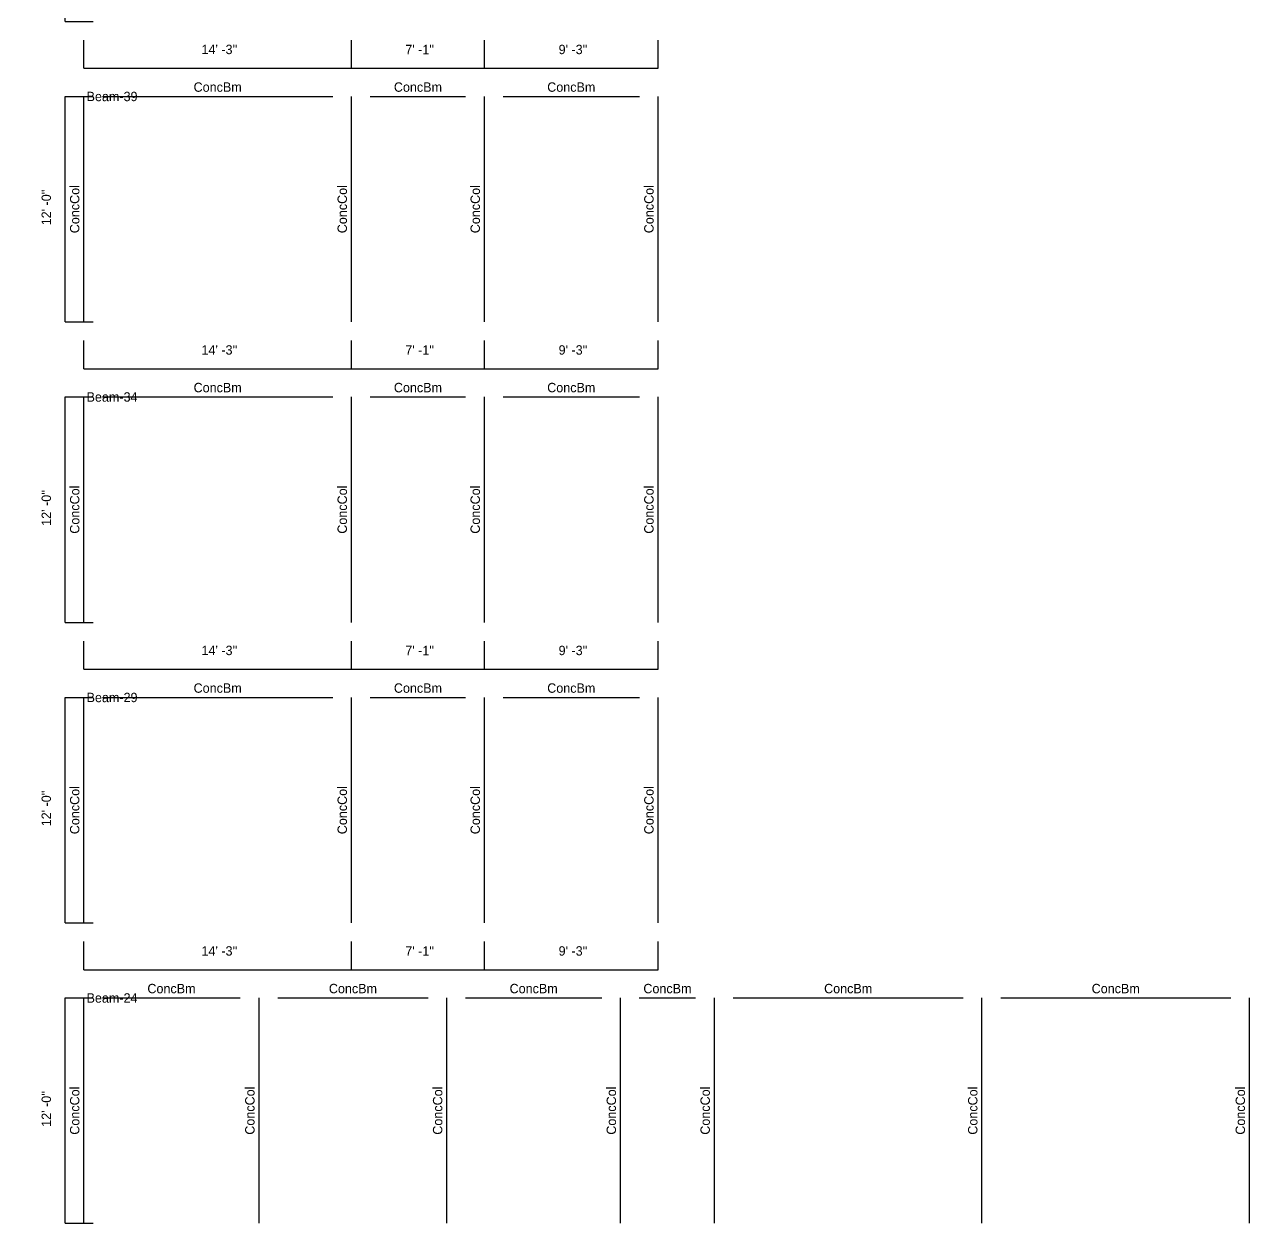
# Model space of a CAD drawing. Extents: x -38 to 2998, y -195 to 11529.
# Drawn here: x -38 to 745, y 430 to 1198 of the extents above; entities that cross this region are included whole.
import ezdxf
from ezdxf.enums import TextEntityAlignment as Align

# ---------------------------------------------------------------- set-up
doc = ezdxf.new("R2010")
doc.units = 0
doc.header["$MEASUREMENT"] = 0
doc.layers.get('0').update_dxf_attribs({"linetype": 'CONTINUOUS'})
for name, color, linetype in [('CENTERLINES', 7, 'CONTINUOUS'), ('DIMENSIONS', 4, 'CONTINUOUS'), ('TEXT', 5, 'CONTINUOUS')]:
    doc.layers.add(name, color=color, linetype=linetype)
doc.dimstyles.get("Standard").update_dxf_attribs({"dimtxt": 0.18, "dimasz": 0.18, "dimexe": 0.18, "dimexo": 0.0625, "dimgap": 0.09, "dimtad": 0, "dimtih": 1, "dimtoh": 1, "dimdec": 4, "dimzin": 0, "dimtxsty": 'STANDARD', "dimcen": 0.09, "dimazin": 3, "dimtfac": 1, "dimtdec": 4, "dimtofl": 0, "dimtmove": 0, "dimatfit": 3, "dimtolj": 1, "dimtzin": 0})

# ---------------------------------------------------------------- blocks, each defined once
blk = doc.blocks.new('*D601')
at = {"color": 1, "linetype": 'BYBLOCK'}
for points in [[(-8.29, 572.29), (-7.23, 571.23), (-16.77, 580.77), (-15.71, 579.71)], [(-8.29, 428.29), (-7.23, 427.23), (-16.77, 436.77), (-15.71, 435.71)]]:
    blk.add_solid(points, dxfattribs=at)
at = {"layer": 'DIMENSIONS', "color": 9, "linetype": 'BYBLOCK'}
for p, q in [((-12, 576), (6, 576)), ((-12, 432), (6, 432))]:
    blk.add_line(p, q, dxfattribs=at)
at = {"layer": 'DIMENSIONS', "color": 0, "linetype": 'BYBLOCK'}
blk.add_line((-12, 432), (-12, 576), dxfattribs=at)
at = {"layer": 'DIMENSIONS', "color": 0, "linetype": 'BYBLOCK', "insert": (-24, 504), "char_height": 6, "attachment_point": 5, "rotation": 90}
blk.add_mtext("\\A1; 12' -0''", dxfattribs=at)
blk = doc.blocks.new('*D602')
at = {"color": 1, "linetype": 'BYBLOCK'}
for points in [[(4.77, 598.77), (3.71, 597.71), (-3.71, 590.29), (-4.77, 589.23)], [(175.77, 598.77), (174.71, 597.71), (167.29, 590.29), (166.23, 589.23)]]:
    blk.add_solid(points, dxfattribs=at)
at = {"layer": 'DIMENSIONS', "color": 9, "linetype": 'BYBLOCK'}
for p, q in [((0, 594), (0, 612)), ((171, 594), (171, 612))]:
    blk.add_line(p, q, dxfattribs=at)
at = {"layer": 'DIMENSIONS', "color": 0, "linetype": 'BYBLOCK'}
blk.add_line((0, 594), (171, 594), dxfattribs=at)
at = {"layer": 'DIMENSIONS', "color": 0, "linetype": 'BYBLOCK', "insert": (85.5, 606), "char_height": 6, "attachment_point": 5}
blk.add_mtext("\\A1; 14' -3''", dxfattribs=at)
blk = doc.blocks.new('*D603')
at = {"color": 1, "linetype": 'BYBLOCK'}
for points in [[(175.77, 598.77), (174.71, 597.71), (167.29, 590.29), (166.23, 589.23)], [(260.77, 598.77), (259.71, 597.71), (252.28, 590.29), (251.22, 589.23)]]:
    blk.add_solid(points, dxfattribs=at)
at = {"layer": 'DIMENSIONS', "color": 9, "linetype": 'BYBLOCK'}
for p, q in [((171, 594), (171, 612)), ((256, 594), (256, 612))]:
    blk.add_line(p, q, dxfattribs=at)
at = {"layer": 'DIMENSIONS', "color": 0, "linetype": 'BYBLOCK'}
blk.add_line((171, 594), (256, 594), dxfattribs=at)
at = {"layer": 'DIMENSIONS', "color": 0, "linetype": 'BYBLOCK', "insert": (213.5, 606), "char_height": 6, "attachment_point": 5}
blk.add_mtext("\\A1; 7' -1''", dxfattribs=at)
blk = doc.blocks.new('*D604')
at = {"color": 1, "linetype": 'BYBLOCK'}
for points in [[(260.77, 598.77), (259.71, 597.71), (252.28, 590.29), (251.22, 589.23)], [(371.77, 598.77), (370.71, 597.71), (363.28, 590.29), (362.22, 589.23)]]:
    blk.add_solid(points, dxfattribs=at)
at = {"layer": 'DIMENSIONS', "color": 9, "linetype": 'BYBLOCK'}
for p, q in [((256, 594), (256, 612)), ((367, 594), (367, 612))]:
    blk.add_line(p, q, dxfattribs=at)
at = {"layer": 'DIMENSIONS', "color": 0, "linetype": 'BYBLOCK'}
blk.add_line((256, 594), (367, 594), dxfattribs=at)
at = {"layer": 'DIMENSIONS', "color": 0, "linetype": 'BYBLOCK', "insert": (311.5, 606), "char_height": 6, "attachment_point": 5}
blk.add_mtext("\\A1; 9' -3''", dxfattribs=at)
blk = doc.blocks.new('*D605')
at = {"color": 1, "linetype": 'BYBLOCK'}
for points in [[(-8.29, 764.29), (-7.23, 763.23), (-16.77, 772.77), (-15.71, 771.71)], [(-8.29, 620.29), (-7.23, 619.23), (-16.77, 628.77), (-15.71, 627.71)]]:
    blk.add_solid(points, dxfattribs=at)
at = {"layer": 'DIMENSIONS', "color": 9, "linetype": 'BYBLOCK'}
for p, q in [((-12, 768), (6, 768)), ((-12, 624), (6, 624))]:
    blk.add_line(p, q, dxfattribs=at)
at = {"layer": 'DIMENSIONS', "color": 0, "linetype": 'BYBLOCK'}
blk.add_line((-12, 624), (-12, 768), dxfattribs=at)
at = {"layer": 'DIMENSIONS', "color": 0, "linetype": 'BYBLOCK', "insert": (-24, 696), "char_height": 6, "attachment_point": 5, "rotation": 90}
blk.add_mtext("\\A1; 12' -0''", dxfattribs=at)
blk = doc.blocks.new('*D606')
at = {"color": 1, "linetype": 'BYBLOCK'}
for points in [[(4.77, 790.77), (3.71, 789.71), (-3.71, 782.29), (-4.77, 781.23)], [(175.77, 790.77), (174.71, 789.71), (167.29, 782.29), (166.23, 781.23)]]:
    blk.add_solid(points, dxfattribs=at)
at = {"layer": 'DIMENSIONS', "color": 9, "linetype": 'BYBLOCK'}
for p, q in [((0, 786), (0, 804)), ((171, 786), (171, 804))]:
    blk.add_line(p, q, dxfattribs=at)
at = {"layer": 'DIMENSIONS', "color": 0, "linetype": 'BYBLOCK'}
blk.add_line((0, 786), (171, 786), dxfattribs=at)
at = {"layer": 'DIMENSIONS', "color": 0, "linetype": 'BYBLOCK', "insert": (85.5, 798), "char_height": 6, "attachment_point": 5}
blk.add_mtext("\\A1; 14' -3''", dxfattribs=at)
blk = doc.blocks.new('*D607')
at = {"color": 1, "linetype": 'BYBLOCK'}
for points in [[(175.77, 790.77), (174.71, 789.71), (167.29, 782.29), (166.23, 781.23)], [(260.77, 790.77), (259.71, 789.71), (252.28, 782.29), (251.22, 781.23)]]:
    blk.add_solid(points, dxfattribs=at)
at = {"layer": 'DIMENSIONS', "color": 9, "linetype": 'BYBLOCK'}
for p, q in [((171, 786), (171, 804)), ((256, 786), (256, 804))]:
    blk.add_line(p, q, dxfattribs=at)
at = {"layer": 'DIMENSIONS', "color": 0, "linetype": 'BYBLOCK'}
blk.add_line((171, 786), (256, 786), dxfattribs=at)
at = {"layer": 'DIMENSIONS', "color": 0, "linetype": 'BYBLOCK', "insert": (213.5, 798), "char_height": 6, "attachment_point": 5}
blk.add_mtext("\\A1; 7' -1''", dxfattribs=at)
blk = doc.blocks.new('*D608')
at = {"color": 1, "linetype": 'BYBLOCK'}
for points in [[(260.77, 790.77), (259.71, 789.71), (252.28, 782.29), (251.22, 781.23)], [(371.77, 790.77), (370.71, 789.71), (363.28, 782.29), (362.22, 781.23)]]:
    blk.add_solid(points, dxfattribs=at)
at = {"layer": 'DIMENSIONS', "color": 9, "linetype": 'BYBLOCK'}
for p, q in [((256, 786), (256, 804)), ((367, 786), (367, 804))]:
    blk.add_line(p, q, dxfattribs=at)
at = {"layer": 'DIMENSIONS', "color": 0, "linetype": 'BYBLOCK'}
blk.add_line((256, 786), (367, 786), dxfattribs=at)
at = {"layer": 'DIMENSIONS', "color": 0, "linetype": 'BYBLOCK', "insert": (311.5, 798), "char_height": 6, "attachment_point": 5}
blk.add_mtext("\\A1; 9' -3''", dxfattribs=at)
blk = doc.blocks.new('*D609')
at = {"color": 1, "linetype": 'BYBLOCK'}
for points in [[(-8.29, 956.29), (-7.23, 955.23), (-16.77, 964.77), (-15.71, 963.71)], [(-8.29, 812.29), (-7.23, 811.23), (-16.77, 820.77), (-15.71, 819.71)]]:
    blk.add_solid(points, dxfattribs=at)
at = {"layer": 'DIMENSIONS', "color": 9, "linetype": 'BYBLOCK'}
for p, q in [((-12, 960), (6, 960)), ((-12, 816), (6, 816))]:
    blk.add_line(p, q, dxfattribs=at)
at = {"layer": 'DIMENSIONS', "color": 0, "linetype": 'BYBLOCK'}
blk.add_line((-12, 816), (-12, 960), dxfattribs=at)
at = {"layer": 'DIMENSIONS', "color": 0, "linetype": 'BYBLOCK', "insert": (-24, 888), "char_height": 6, "attachment_point": 5, "rotation": 90}
blk.add_mtext("\\A1; 12' -0''", dxfattribs=at)
blk = doc.blocks.new('*D610')
at = {"color": 1, "linetype": 'BYBLOCK'}
for points in [[(4.77, 982.77), (3.71, 981.71), (-3.71, 974.29), (-4.77, 973.23)], [(175.77, 982.77), (174.71, 981.71), (167.29, 974.29), (166.23, 973.23)]]:
    blk.add_solid(points, dxfattribs=at)
at = {"layer": 'DIMENSIONS', "color": 9, "linetype": 'BYBLOCK'}
for p, q in [((0, 978), (0, 996)), ((171, 978), (171, 996))]:
    blk.add_line(p, q, dxfattribs=at)
at = {"layer": 'DIMENSIONS', "color": 0, "linetype": 'BYBLOCK'}
blk.add_line((0, 978), (171, 978), dxfattribs=at)
at = {"layer": 'DIMENSIONS', "color": 0, "linetype": 'BYBLOCK', "insert": (85.5, 990), "char_height": 6, "attachment_point": 5}
blk.add_mtext("\\A1; 14' -3''", dxfattribs=at)
blk = doc.blocks.new('*D611')
at = {"color": 1, "linetype": 'BYBLOCK'}
for points in [[(175.77, 982.77), (174.71, 981.71), (167.29, 974.29), (166.23, 973.23)], [(260.77, 982.77), (259.71, 981.71), (252.28, 974.29), (251.22, 973.23)]]:
    blk.add_solid(points, dxfattribs=at)
at = {"layer": 'DIMENSIONS', "color": 9, "linetype": 'BYBLOCK'}
for p, q in [((171, 978), (171, 996)), ((256, 978), (256, 996))]:
    blk.add_line(p, q, dxfattribs=at)
at = {"layer": 'DIMENSIONS', "color": 0, "linetype": 'BYBLOCK'}
blk.add_line((171, 978), (256, 978), dxfattribs=at)
at = {"layer": 'DIMENSIONS', "color": 0, "linetype": 'BYBLOCK', "insert": (213.5, 990), "char_height": 6, "attachment_point": 5}
blk.add_mtext("\\A1; 7' -1''", dxfattribs=at)
blk = doc.blocks.new('*D612')
at = {"color": 1, "linetype": 'BYBLOCK'}
for points in [[(260.77, 982.77), (259.71, 981.71), (252.28, 974.29), (251.22, 973.23)], [(371.77, 982.77), (370.71, 981.71), (363.28, 974.29), (362.22, 973.23)]]:
    blk.add_solid(points, dxfattribs=at)
at = {"layer": 'DIMENSIONS', "color": 9, "linetype": 'BYBLOCK'}
for p, q in [((256, 978), (256, 996)), ((367, 978), (367, 996))]:
    blk.add_line(p, q, dxfattribs=at)
at = {"layer": 'DIMENSIONS', "color": 0, "linetype": 'BYBLOCK'}
blk.add_line((256, 978), (367, 978), dxfattribs=at)
at = {"layer": 'DIMENSIONS', "color": 0, "linetype": 'BYBLOCK', "insert": (311.5, 990), "char_height": 6, "attachment_point": 5}
blk.add_mtext("\\A1; 9' -3''", dxfattribs=at)
blk = doc.blocks.new('*D613')
at = {"color": 1, "linetype": 'BYBLOCK'}
for points in [[(-8.29, 1148.29), (-7.23, 1147.23), (-16.77, 1156.77), (-15.71, 1155.71)], [(-8.29, 1004.29), (-7.23, 1003.23), (-16.77, 1012.77), (-15.71, 1011.71)]]:
    blk.add_solid(points, dxfattribs=at)
at = {"layer": 'DIMENSIONS', "color": 9, "linetype": 'BYBLOCK'}
for p, q in [((-12, 1152), (6, 1152)), ((-12, 1008), (6, 1008))]:
    blk.add_line(p, q, dxfattribs=at)
at = {"layer": 'DIMENSIONS', "color": 0, "linetype": 'BYBLOCK'}
blk.add_line((-12, 1008), (-12, 1152), dxfattribs=at)
at = {"layer": 'DIMENSIONS', "color": 0, "linetype": 'BYBLOCK', "insert": (-24, 1080), "char_height": 6, "attachment_point": 5, "rotation": 90}
blk.add_mtext("\\A1; 12' -0''", dxfattribs=at)
blk = doc.blocks.new('*D614')
at = {"color": 1, "linetype": 'BYBLOCK'}
for points in [[(4.77, 1174.77), (3.71, 1173.71), (-3.71, 1166.29), (-4.77, 1165.23)], [(175.77, 1174.77), (174.71, 1173.71), (167.29, 1166.29), (166.23, 1165.23)]]:
    blk.add_solid(points, dxfattribs=at)
at = {"layer": 'DIMENSIONS', "color": 9, "linetype": 'BYBLOCK'}
for p, q in [((0, 1170), (0, 1188)), ((171, 1170), (171, 1188))]:
    blk.add_line(p, q, dxfattribs=at)
at = {"layer": 'DIMENSIONS', "color": 0, "linetype": 'BYBLOCK'}
blk.add_line((0, 1170), (171, 1170), dxfattribs=at)
at = {"layer": 'DIMENSIONS', "color": 0, "linetype": 'BYBLOCK', "insert": (85.5, 1182), "char_height": 6, "attachment_point": 5}
blk.add_mtext("\\A1; 14' -3''", dxfattribs=at)
blk = doc.blocks.new('*D615')
at = {"color": 1, "linetype": 'BYBLOCK'}
for points in [[(175.77, 1174.77), (174.71, 1173.71), (167.29, 1166.29), (166.23, 1165.23)], [(260.77, 1174.77), (259.71, 1173.71), (252.28, 1166.29), (251.22, 1165.23)]]:
    blk.add_solid(points, dxfattribs=at)
at = {"layer": 'DIMENSIONS', "color": 9, "linetype": 'BYBLOCK'}
for p, q in [((171, 1170), (171, 1188)), ((256, 1170), (256, 1188))]:
    blk.add_line(p, q, dxfattribs=at)
at = {"layer": 'DIMENSIONS', "color": 0, "linetype": 'BYBLOCK'}
blk.add_line((171, 1170), (256, 1170), dxfattribs=at)
at = {"layer": 'DIMENSIONS', "color": 0, "linetype": 'BYBLOCK', "insert": (213.5, 1182), "char_height": 6, "attachment_point": 5}
blk.add_mtext("\\A1; 7' -1''", dxfattribs=at)
blk = doc.blocks.new('*D616')
at = {"color": 1, "linetype": 'BYBLOCK'}
for points in [[(260.77, 1174.77), (259.71, 1173.71), (252.28, 1166.29), (251.22, 1165.23)], [(371.77, 1174.77), (370.71, 1173.71), (363.28, 1166.29), (362.22, 1165.23)]]:
    blk.add_solid(points, dxfattribs=at)
at = {"layer": 'DIMENSIONS', "color": 9, "linetype": 'BYBLOCK'}
for p, q in [((256, 1170), (256, 1188)), ((367, 1170), (367, 1188))]:
    blk.add_line(p, q, dxfattribs=at)
at = {"layer": 'DIMENSIONS', "color": 0, "linetype": 'BYBLOCK'}
blk.add_line((256, 1170), (367, 1170), dxfattribs=at)
at = {"layer": 'DIMENSIONS', "color": 0, "linetype": 'BYBLOCK', "insert": (311.5, 1182), "char_height": 6, "attachment_point": 5}
blk.add_mtext("\\A1; 9' -3''", dxfattribs=at)
blk = doc.blocks.new('*D617')
at = {"color": 1, "linetype": 'BYBLOCK'}
for points in [[(-8.29, 1340.29), (-7.23, 1339.23), (-16.77, 1348.77), (-15.71, 1347.71)], [(-8.29, 1196.29), (-7.23, 1195.23), (-16.77, 1204.77), (-15.71, 1203.71)]]:
    blk.add_solid(points, dxfattribs=at)
at = {"layer": 'DIMENSIONS', "color": 9, "linetype": 'BYBLOCK'}
for p, q in [((-12, 1344), (6, 1344)), ((-12, 1200), (6, 1200))]:
    blk.add_line(p, q, dxfattribs=at)
at = {"layer": 'DIMENSIONS', "color": 0, "linetype": 'BYBLOCK'}
blk.add_line((-12, 1200), (-12, 1344), dxfattribs=at)
at = {"layer": 'DIMENSIONS', "color": 0, "linetype": 'BYBLOCK', "insert": (-24, 1272), "char_height": 6, "attachment_point": 5, "rotation": 90}
blk.add_mtext("\\A1; 12' -0''", dxfattribs=at)

msp = doc.modelspace()

# ---------------------------------------------------------------- linework, layer by layer
at = {"layer": 'CENTERLINES', "color": 0, "linetype": 'CONTINUOUS'}
for p, q in [((0, 1008), (0, 1152)), ((12, 1152), (159, 1152)), ((171, 1008), (171, 1152)), ((183, 1152), (243.996, 1152)), ((255.996, 1008), (255.996, 1152)), ((267.996, 1152), (354.996, 1152)), ((366.996, 1008), (366.996, 1152)), ((0, 816), (0, 960)), ((12, 960), (159, 960)), ((171, 816), (171, 960)), ((183, 960), (243.996, 960)), ((255.996, 816), (255.996, 960)), ((267.996, 960), (354.996, 960)), ((366.996, 816), (366.996, 960)), ((0, 624), (0, 768)), ((12, 768), (159, 768)), ((171, 624), (171, 768)), ((183, 768), (243.996, 768)), ((255.996, 624), (255.996, 768)), ((267.996, 768), (354.996, 768)), ((366.996, 624), (366.996, 768)), ((0, 432), (0, 576)), ((12, 576), (99.96, 576)), ((111.96, 432), (111.96, 576)), ((123.96, 576), (219.96, 576)), ((231.96, 432), (231.96, 576)), ((243.96, 576), (330.96, 576)), ((342.96, 432), (342.96, 576)), ((354.96, 576), (390.96, 576)), ((402.96, 432), (402.96, 576)), ((414.96, 576), (561.96, 576)), ((573.96, 432), (573.96, 576)), ((585.96, 576), (732.96, 576)), ((744.96, 432), (744.96, 576))]:
    msp.add_line(p, q, dxfattribs=at)

# ---------------------------------------------------------------- texts
at = {"layer": 'TEXT', "color": 0}
for s, p in [('ConcBm', (85.5, 1158)), ('ConcBm', (213.498, 1158)), ('ConcBm', (311.496, 1158)), ('Beam-39', (18, 1152)), ('Beam-34', (18, 960)), ('ConcBm', (85.5, 966)), ('ConcBm', (213.498, 966)), ('ConcBm', (311.496, 966)), ('ConcBm', (85.5, 774)), ('ConcBm', (213.498, 774)), ('ConcBm', (311.496, 774)), ('Beam-29', (18, 768)), ('ConcBm', (55.98, 582)), ('ConcBm', (171.96, 582)), ('ConcBm', (287.46, 582)), ('ConcBm', (372.96, 582)), ('ConcBm', (488.46, 582)), ('ConcBm', (659.46, 582)), ('Beam-24', (18, 576))]:
    msp.add_text(s, height=6, dxfattribs=at).set_placement(p, align=Align.MIDDLE)
for p in [(-6, 1080), (165, 1080), (249.996, 1080), (360.996, 1080), (-6, 888), (165, 888), (249.996, 888), (360.996, 888), (-6, 696), (165, 696), (249.996, 696), (360.996, 696), (-6, 504), (105.96, 504), (225.96, 504), (336.96, 504), (396.96, 504), (567.96, 504), (738.96, 504)]:
    msp.add_text('ConcCol', height=6, rotation=90, dxfattribs=at).set_placement(p, align=Align.MIDDLE)

# ---------------------------------------------------------------- dimensions: what is measured, and where the dimension line sits
at = {"layer": 'DIMENSIONS'}
for base, p1, p2, picture, middle in [((-12, 1344), (-24, 1200), (-24, 1344), '*D617', (-24, 1272)), ((171, 1170), (0, 1158), (171, 1158), '*D614', (85.5, 1158)), ((255.996, 1170), (171, 1158), (255.996, 1158), '*D615', (213.498, 1158)), ((366.996, 1170), (255.996, 1158), (366.996, 1158), '*D616', (311.496, 1158)), ((-12, 1152), (-24, 1008), (-24, 1152), '*D613', (-24, 1080)), ((171, 978), (0, 966), (171, 966), '*D610', (85.5, 966)), ((255.996, 978), (171, 966), (255.996, 966), '*D611', (213.498, 966)), ((366.996, 978), (255.996, 966), (366.996, 966), '*D612', (311.496, 966)), ((-12, 960), (-24, 816), (-24, 960), '*D609', (-24, 888)), ((171, 786), (0, 774), (171, 774), '*D606', (85.5, 774)), ((255.996, 786), (171, 774), (255.996, 774), '*D607', (213.498, 774)), ((366.996, 786), (255.996, 774), (366.996, 774), '*D608', (311.496, 774)), ((-12, 768), (-24, 624), (-24, 768), '*D605', (-24, 696)), ((171, 594), (0, 582), (171, 582), '*D602', (85.5, 582)), ((255.996, 594), (171, 582), (255.996, 582), '*D603', (213.498, 582)), ((366.996, 594), (255.996, 582), (366.996, 582), '*D604', (311.496, 582)), ((-12, 576), (-24, 432), (-24, 576), '*D601', (-24, 504))]:
    dim = msp.add_linear_dim(base=base, p1=p1, p2=p2, dimstyle='STANDARD', dxfattribs=at)
    dim.commit()
    dim.dimension.update_dxf_attribs({"geometry": picture, "text_midpoint": middle})

doc.saveas('drawing.dxf')
